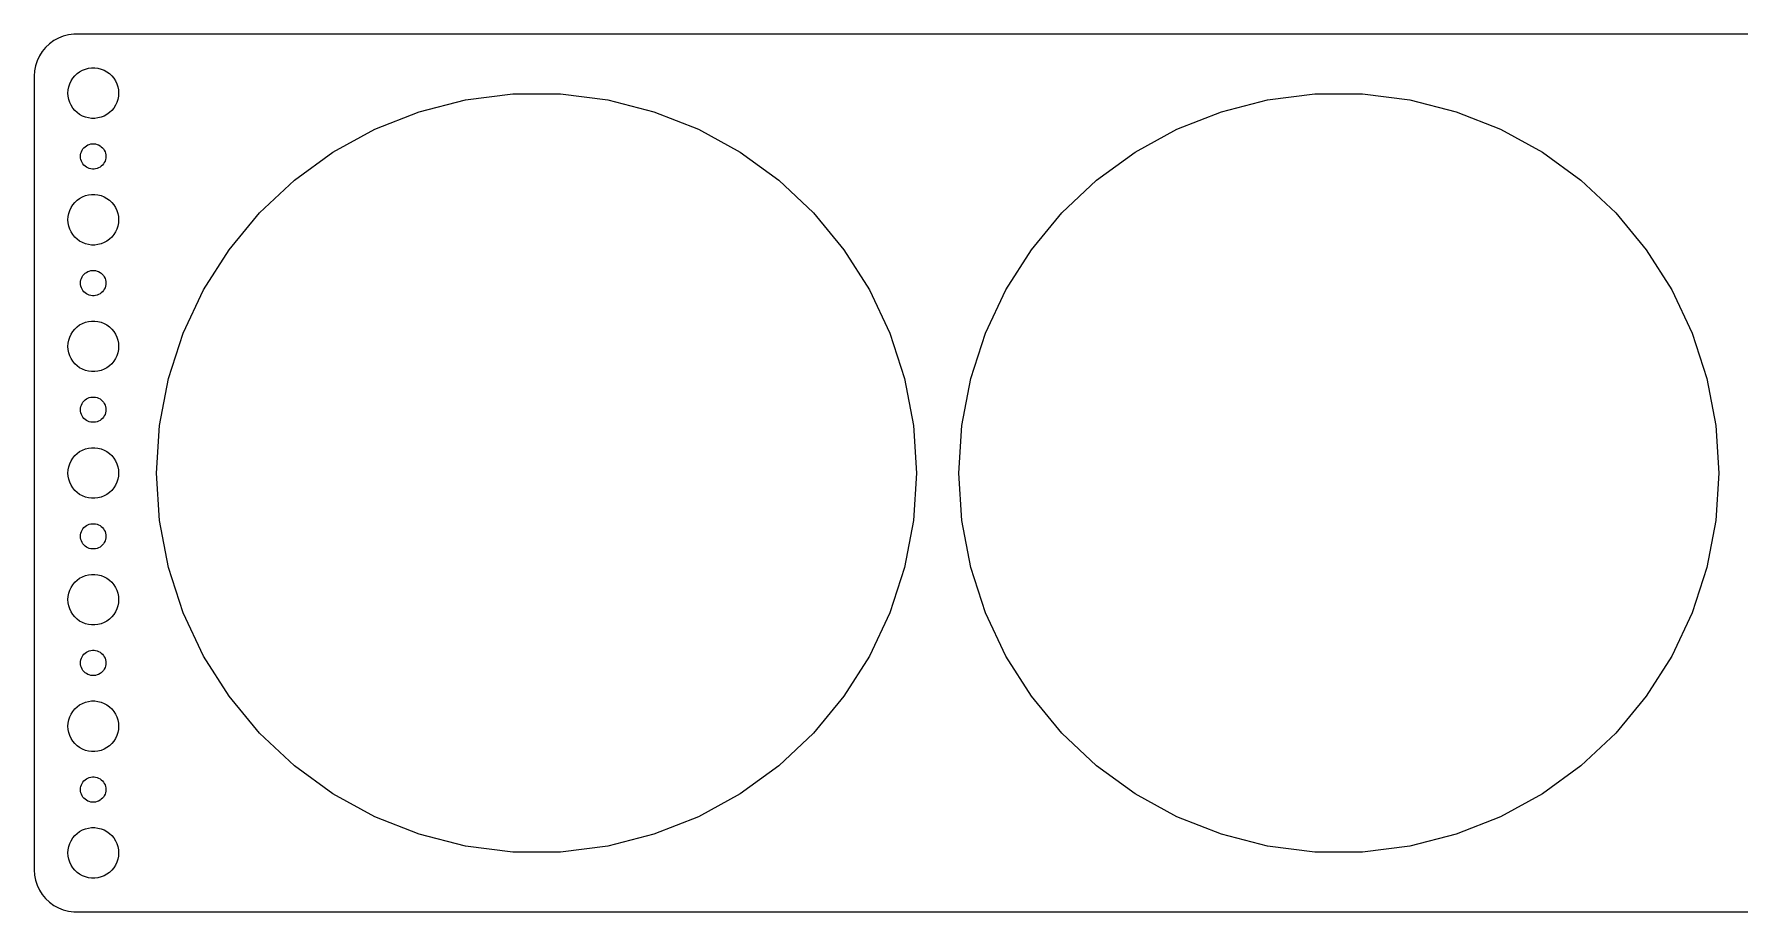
# Model space of a CAD drawing. Header units: metres. Extents: x -202 to 202, y -52 to 52.
# Drawn here: x -202 to 0, y -52 to 52 of the extents above; entities that cross this region are included whole.
import ezdxf

# ---------------------------------------------------------------- set-up
doc = ezdxf.new("R2010")
doc.units = ezdxf.units.M

msp = doc.modelspace()

# ---------------------------------------------------------------- linework, layer by layer
for p, q in [((-200.187, 50.8526), (-200.645, 50.4227)), ((-199.679, 51.2216), (-200.187, 50.8526)), ((-199.129, 51.5241), (-199.679, 51.2216)), ((-198.545, 51.7553), (-199.129, 51.5241)), ((-197.937, 51.9114), (-198.545, 51.7553)), ((-197.314, 51.9901), (-197.937, 51.9114)), ((197.314, 51.9901), (-197.314, 51.9901)), ((-201.649, 48.8406), (-201.843, 48.2434)), ((-201.382, 49.4088), (-201.649, 48.8406)), ((-201.045, 49.9389), (-201.382, 49.4088)), ((-200.645, 50.4227), (-201.045, 49.9389)), ((-201.961, 47.6267), (-202, 47)), ((-202, 47), (-202, -47)), ((-201.843, 48.2434), (-201.961, 47.6267)), ((-197.629, 46.4453), (-197.427, 46.7634)), ((-197.427, 46.7634), (-197.187, 47.0536)), ((-197.187, 47.0536), (-196.912, 47.3115)), ((-196.912, 47.3115), (-196.607, 47.533)), ((-196.607, 47.533), (-196.277, 47.7145)), ((-196.277, 47.7145), (-195.927, 47.8532)), ((-195.927, 47.8532), (-195.562, 47.9469)), ((-195.562, 47.9469), (-195.188, 47.9941)), ((-195.188, 47.9941), (-194.812, 47.9941)), ((-194.812, 47.9941), (-194.438, 47.9469)), ((-194.438, 47.9469), (-194.073, 47.8532)), ((-194.073, 47.8532), (-193.723, 47.7145)), ((-193.723, 47.7145), (-193.393, 47.533)), ((-193.393, 47.533), (-193.088, 47.3115)), ((-193.088, 47.3115), (-192.813, 47.0536)), ((-192.813, 47.0536), (-192.573, 46.7634)), ((-192.573, 46.7634), (-192.371, 46.4453)), ((-198, 45), (-197.976, 45.376)), ((-197.976, 44.624), (-198, 45)), ((-197.976, 45.376), (-197.906, 45.7461)), ((-197.906, 44.2539), (-197.976, 44.624)), ((-197.906, 45.7461), (-197.789, 46.1044)), ((-197.789, 46.1044), (-197.629, 46.4453)), ((-192.371, 46.4453), (-192.211, 46.1044)), ((-192.211, 46.1044), (-192.094, 45.7461)), ((-192.094, 45.7461), (-192.024, 45.376)), ((-192.024, 44.624), (-192.094, 44.2539)), ((-192.024, 45.376), (-192, 45)), ((-192, 45), (-192.024, 44.624)), ((-150.932, 44.2029), (-145.326, 44.9112)), ((-145.326, 44.9112), (-139.674, 44.9112)), ((-139.674, 44.9112), (-134.068, 44.2029)), ((-55.9322, 44.2029), (-50.3256, 44.9112)), ((-50.3256, 44.9112), (-44.6744, 44.9112)), ((-44.6744, 44.9112), (-39.0678, 44.2029)), ((-197.789, 43.8956), (-197.906, 44.2539)), ((-197.629, 43.5547), (-197.789, 43.8956)), ((-197.427, 43.2366), (-197.629, 43.5547)), ((-197.187, 42.9464), (-197.427, 43.2366)), ((-196.912, 42.6885), (-197.187, 42.9464)), ((-196.607, 42.467), (-196.912, 42.6885)), ((-196.277, 42.2855), (-196.607, 42.467)), ((-193.393, 42.467), (-193.723, 42.2855)), ((-193.088, 42.6885), (-193.393, 42.467)), ((-192.813, 42.9464), (-193.088, 42.6885)), ((-192.573, 43.2366), (-192.813, 42.9464)), ((-192.371, 43.5547), (-192.573, 43.2366)), ((-192.211, 43.8956), (-192.371, 43.5547)), ((-192.094, 44.2539), (-192.211, 43.8956)), ((-161.66, 40.7172), (-156.406, 42.7975)), ((-156.406, 42.7975), (-150.932, 44.2029)), ((-134.068, 44.2029), (-128.594, 42.7975)), ((-128.594, 42.7975), (-123.34, 40.7172)), ((-66.6601, 40.7172), (-61.4058, 42.7975)), ((-61.4058, 42.7975), (-55.9322, 44.2029)), ((-39.0678, 44.2029), (-33.5942, 42.7975)), ((-33.5942, 42.7975), (-28.3399, 40.7172)), ((-195.927, 42.1468), (-196.277, 42.2855)), ((-195.562, 42.0531), (-195.927, 42.1468)), ((-195.188, 42.0059), (-195.562, 42.0531)), ((-194.812, 42.0059), (-195.188, 42.0059)), ((-194.438, 42.0531), (-194.812, 42.0059)), ((-194.073, 42.1468), (-194.438, 42.0531)), ((-193.723, 42.2855), (-194.073, 42.1468)), ((-166.612, 37.9948), (-161.66, 40.7172)), ((-123.34, 40.7172), (-118.388, 37.9948)), ((-71.6122, 37.9948), (-66.6601, 40.7172)), ((-28.3399, 40.7172), (-23.3878, 37.9948)), ((-196.314, 38.2226), (-196.214, 38.3817)), ((-196.214, 38.3817), (-196.093, 38.5268)), ((-196.093, 38.5268), (-195.956, 38.6558)), ((-195.956, 38.6558), (-195.804, 38.7665)), ((-195.804, 38.7665), (-195.639, 38.8572)), ((-195.639, 38.8572), (-195.464, 38.9266)), ((-195.464, 38.9266), (-195.281, 38.9734)), ((-195.281, 38.9734), (-195.094, 38.997)), ((-195.094, 38.997), (-194.906, 38.997)), ((-194.906, 38.997), (-194.719, 38.9734)), ((-194.719, 38.9734), (-194.536, 38.9266)), ((-194.536, 38.9266), (-194.361, 38.8572)), ((-194.361, 38.8572), (-194.196, 38.7665)), ((-194.196, 38.7665), (-194.044, 38.6558)), ((-194.044, 38.6558), (-193.907, 38.5268)), ((-193.907, 38.5268), (-193.786, 38.3817)), ((-193.786, 38.3817), (-193.686, 38.2226)), ((-196.5, 37.5), (-196.488, 37.688)), ((-196.488, 37.312), (-196.5, 37.5)), ((-196.488, 37.688), (-196.453, 37.873)), ((-196.453, 37.127), (-196.488, 37.312)), ((-196.453, 37.873), (-196.395, 38.0522)), ((-196.395, 36.9478), (-196.453, 37.127)), ((-196.395, 38.0522), (-196.314, 38.2226)), ((-196.314, 36.7774), (-196.395, 36.9478)), ((-196.214, 36.6183), (-196.314, 36.7774)), ((-196.093, 36.4732), (-196.214, 36.6183)), ((-195.956, 36.3442), (-196.093, 36.4732)), ((-193.907, 36.4732), (-194.044, 36.3442)), ((-193.786, 36.6183), (-193.907, 36.4732)), ((-193.686, 36.7774), (-193.786, 36.6183)), ((-193.686, 38.2226), (-193.605, 38.0522)), ((-193.605, 36.9478), (-193.686, 36.7774)), ((-193.605, 38.0522), (-193.547, 37.873)), ((-193.547, 37.127), (-193.605, 36.9478)), ((-193.547, 37.873), (-193.512, 37.688)), ((-193.512, 37.312), (-193.547, 37.127)), ((-193.512, 37.688), (-193.5, 37.5)), ((-193.5, 37.5), (-193.512, 37.312)), ((-171.184, 34.6731), (-166.612, 37.9948)), ((-118.388, 37.9948), (-113.816, 34.6731)), ((-76.1841, 34.6731), (-71.6122, 37.9948)), ((-23.3878, 37.9948), (-18.8159, 34.6731)), ((-195.804, 36.2335), (-195.956, 36.3442)), ((-195.639, 36.1428), (-195.804, 36.2335)), ((-195.464, 36.0734), (-195.639, 36.1428)), ((-195.281, 36.0266), (-195.464, 36.0734)), ((-195.094, 36.003), (-195.281, 36.0266)), ((-194.906, 36.003), (-195.094, 36.003)), ((-194.719, 36.0266), (-194.906, 36.003)), ((-194.536, 36.0734), (-194.719, 36.0266)), ((-194.361, 36.1428), (-194.536, 36.0734)), ((-194.196, 36.2335), (-194.361, 36.1428)), ((-194.044, 36.3442), (-194.196, 36.2335)), ((-175.304, 30.8046), (-171.184, 34.6731)), ((-113.816, 34.6731), (-109.696, 30.8046)), ((-80.3036, 30.8046), (-76.1841, 34.6731)), ((-18.8159, 34.6731), (-14.6964, 30.8046)), ((-196.912, 32.3115), (-196.607, 32.533)), ((-196.607, 32.533), (-196.277, 32.7145)), ((-196.277, 32.7145), (-195.927, 32.8532)), ((-195.927, 32.8532), (-195.562, 32.9469)), ((-195.562, 32.9469), (-195.188, 32.9941)), ((-195.188, 32.9941), (-194.812, 32.9941)), ((-194.812, 32.9941), (-194.438, 32.9469)), ((-194.438, 32.9469), (-194.073, 32.8532)), ((-194.073, 32.8532), (-193.723, 32.7145)), ((-193.723, 32.7145), (-193.393, 32.533)), ((-193.393, 32.533), (-193.088, 32.3115)), ((-198, 30), (-197.976, 30.376)), ((-197.976, 30.376), (-197.906, 30.7461)), ((-197.906, 30.7461), (-197.789, 31.1044)), ((-197.789, 31.1044), (-197.629, 31.4453)), ((-197.629, 31.4453), (-197.427, 31.7634)), ((-197.427, 31.7634), (-197.187, 32.0536)), ((-197.187, 32.0536), (-196.912, 32.3115)), ((-193.088, 32.3115), (-192.813, 32.0536)), ((-192.813, 32.0536), (-192.573, 31.7634)), ((-192.573, 31.7634), (-192.371, 31.4453)), ((-192.371, 31.4453), (-192.211, 31.1044)), ((-192.211, 31.1044), (-192.094, 30.7461)), ((-192.094, 30.7461), (-192.024, 30.376)), ((-192.024, 30.376), (-192, 30)), ((-178.906, 26.4503), (-175.304, 30.8046)), ((-109.696, 30.8046), (-106.094, 26.4503)), ((-83.9058, 26.4503), (-80.3036, 30.8046)), ((-14.6964, 30.8046), (-11.0942, 26.4503)), ((-197.976, 29.624), (-198, 30)), ((-197.906, 29.2539), (-197.976, 29.624)), ((-197.789, 28.8956), (-197.906, 29.2539)), ((-197.629, 28.5547), (-197.789, 28.8956)), ((-197.427, 28.2366), (-197.629, 28.5547)), ((-192.371, 28.5547), (-192.573, 28.2366)), ((-192.211, 28.8956), (-192.371, 28.5547)), ((-192.094, 29.2539), (-192.211, 28.8956)), ((-192.024, 29.624), (-192.094, 29.2539)), ((-192, 30), (-192.024, 29.624)), ((-197.187, 27.9464), (-197.427, 28.2366)), ((-196.912, 27.6884), (-197.187, 27.9464)), ((-196.607, 27.467), (-196.912, 27.6884)), ((-196.277, 27.2855), (-196.607, 27.467)), ((-195.927, 27.1468), (-196.277, 27.2855)), ((-195.562, 27.0531), (-195.927, 27.1468)), ((-195.188, 27.0059), (-195.562, 27.0531)), ((-194.812, 27.0059), (-195.188, 27.0059)), ((-194.438, 27.0531), (-194.812, 27.0059)), ((-194.073, 27.1468), (-194.438, 27.0531)), ((-193.723, 27.2855), (-194.073, 27.1468)), ((-193.393, 27.467), (-193.723, 27.2855)), ((-193.088, 27.6884), (-193.393, 27.467)), ((-192.813, 27.9464), (-193.088, 27.6884)), ((-192.573, 28.2366), (-192.813, 27.9464)), ((-181.934, 21.6789), (-178.906, 26.4503)), ((-106.094, 26.4503), (-103.066, 21.6789)), ((-86.9338, 21.6789), (-83.9058, 26.4503)), ((-11.0942, 26.4503), (-8.06619, 21.6789)), ((-196.5, 22.5), (-196.488, 22.688)), ((-196.488, 22.312), (-196.5, 22.5)), ((-196.488, 22.688), (-196.453, 22.873)), ((-196.453, 22.127), (-196.488, 22.312)), ((-196.453, 22.873), (-196.395, 23.0522)), ((-196.395, 23.0522), (-196.314, 23.2226)), ((-196.314, 23.2226), (-196.214, 23.3817)), ((-196.214, 23.3817), (-196.093, 23.5268)), ((-196.093, 23.5268), (-195.956, 23.6558)), ((-195.956, 23.6558), (-195.804, 23.7665)), ((-195.804, 23.7665), (-195.639, 23.8572)), ((-195.639, 23.8572), (-195.464, 23.9266)), ((-195.464, 23.9266), (-195.281, 23.9734)), ((-195.281, 23.9734), (-195.094, 23.997)), ((-195.094, 23.997), (-194.906, 23.997)), ((-194.906, 23.997), (-194.719, 23.9734)), ((-194.719, 23.9734), (-194.536, 23.9266)), ((-194.536, 23.9266), (-194.361, 23.8572)), ((-194.361, 23.8572), (-194.196, 23.7665)), ((-194.196, 23.7665), (-194.044, 23.6558)), ((-194.044, 23.6558), (-193.907, 23.5268)), ((-193.907, 23.5268), (-193.786, 23.3817)), ((-193.786, 23.3817), (-193.686, 23.2226)), ((-193.686, 23.2226), (-193.605, 23.0522)), ((-193.605, 23.0522), (-193.547, 22.873)), ((-193.547, 22.873), (-193.512, 22.688)), ((-193.512, 22.312), (-193.547, 22.127)), ((-193.512, 22.688), (-193.5, 22.5)), ((-193.5, 22.5), (-193.512, 22.312)), ((-196.395, 21.9478), (-196.453, 22.127)), ((-196.314, 21.7774), (-196.395, 21.9478)), ((-196.214, 21.6183), (-196.314, 21.7774)), ((-196.093, 21.4732), (-196.214, 21.6183)), ((-195.956, 21.3442), (-196.093, 21.4732)), ((-195.804, 21.2335), (-195.956, 21.3442)), ((-195.639, 21.1427), (-195.804, 21.2335)), ((-195.464, 21.0734), (-195.639, 21.1427)), ((-195.281, 21.0266), (-195.464, 21.0734)), ((-195.094, 21.003), (-195.281, 21.0266)), ((-194.906, 21.003), (-195.094, 21.003)), ((-194.719, 21.0266), (-194.906, 21.003)), ((-194.536, 21.0734), (-194.719, 21.0266)), ((-194.361, 21.1427), (-194.536, 21.0734)), ((-194.196, 21.2335), (-194.361, 21.1427)), ((-194.044, 21.3442), (-194.196, 21.2335)), ((-193.907, 21.4732), (-194.044, 21.3442)), ((-193.786, 21.6183), (-193.907, 21.4732)), ((-193.686, 21.7774), (-193.786, 21.6183)), ((-193.605, 21.9478), (-193.686, 21.7774)), ((-193.547, 22.127), (-193.605, 21.9478)), ((-184.34, 16.5656), (-181.934, 21.6789)), ((-103.066, 21.6789), (-100.66, 16.5656)), ((-89.3399, 16.5656), (-86.9338, 21.6789)), ((-8.06619, 21.6789), (-5.66005, 16.5656)), ((-197.789, 16.1044), (-197.629, 16.4453)), ((-197.629, 16.4453), (-197.427, 16.7634)), ((-197.427, 16.7634), (-197.187, 17.0536)), ((-197.187, 17.0536), (-196.912, 17.3115)), ((-196.912, 17.3115), (-196.607, 17.533)), ((-196.607, 17.533), (-196.277, 17.7145)), ((-196.277, 17.7145), (-195.927, 17.8532)), ((-195.927, 17.8532), (-195.562, 17.9469)), ((-195.562, 17.9469), (-195.188, 17.9941)), ((-195.188, 17.9941), (-194.812, 17.9941)), ((-194.812, 17.9941), (-194.438, 17.9469)), ((-194.438, 17.9469), (-194.073, 17.8532)), ((-194.073, 17.8532), (-193.723, 17.7145)), ((-193.723, 17.7145), (-193.393, 17.533)), ((-193.393, 17.533), (-193.088, 17.3115)), ((-193.088, 17.3115), (-192.813, 17.0536)), ((-192.813, 17.0536), (-192.573, 16.7634)), ((-192.573, 16.7634), (-192.371, 16.4453)), ((-192.371, 16.4453), (-192.211, 16.1044)), ((-186.086, 11.191), (-184.34, 16.5656)), ((-100.66, 16.5656), (-98.9138, 11.191)), ((-91.0862, 11.191), (-89.3399, 16.5656)), ((-5.66005, 16.5656), (-3.91376, 11.191)), ((-198, 15), (-197.976, 15.376)), ((-197.976, 14.624), (-198, 15)), ((-197.976, 15.376), (-197.906, 15.7461)), ((-197.906, 14.2539), (-197.976, 14.624)), ((-197.906, 15.7461), (-197.789, 16.1044)), ((-197.789, 13.8956), (-197.906, 14.2539)), ((-192.211, 16.1044), (-192.094, 15.7461)), ((-192.094, 14.2539), (-192.211, 13.8956)), ((-192.094, 15.7461), (-192.024, 15.376)), ((-192.024, 14.624), (-192.094, 14.2539)), ((-192.024, 15.376), (-192, 15)), ((-192, 15), (-192.024, 14.624)), ((-197.629, 13.5547), (-197.789, 13.8956)), ((-197.427, 13.2366), (-197.629, 13.5547)), ((-197.187, 12.9464), (-197.427, 13.2366)), ((-196.912, 12.6884), (-197.187, 12.9464)), ((-196.607, 12.467), (-196.912, 12.6884)), ((-196.277, 12.2855), (-196.607, 12.467)), ((-195.927, 12.1468), (-196.277, 12.2855)), ((-195.562, 12.0531), (-195.927, 12.1468)), ((-194.073, 12.1468), (-194.438, 12.0531)), ((-193.723, 12.2855), (-194.073, 12.1468)), ((-193.393, 12.467), (-193.723, 12.2855)), ((-193.088, 12.6884), (-193.393, 12.467)), ((-192.813, 12.9464), (-193.088, 12.6884)), ((-192.573, 13.2366), (-192.813, 12.9464)), ((-192.371, 13.5547), (-192.573, 13.2366)), ((-192.211, 13.8956), (-192.371, 13.5547)), ((-195.188, 12.0059), (-195.562, 12.0531)), ((-194.812, 12.0059), (-195.188, 12.0059)), ((-194.438, 12.0531), (-194.812, 12.0059)), ((-187.145, 5.63998), (-186.086, 11.191)), ((-98.9138, 11.191), (-97.8548, 5.63998)), ((-92.1452, 5.63998), (-91.0862, 11.191)), ((-3.91376, 11.191), (-2.85483, 5.63998)), ((-196.395, 8.05219), (-196.314, 8.22263)), ((-196.314, 8.22263), (-196.214, 8.38167)), ((-196.214, 8.38167), (-196.093, 8.52681)), ((-196.093, 8.52681), (-195.956, 8.65576)), ((-195.956, 8.65576), (-195.804, 8.76648)), ((-195.804, 8.76648), (-195.639, 8.85724)), ((-195.639, 8.85724), (-195.464, 8.92657)), ((-195.464, 8.92657), (-195.281, 8.97342)), ((-195.281, 8.97342), (-195.094, 8.99704)), ((-195.094, 8.99704), (-194.906, 8.99704)), ((-194.906, 8.99704), (-194.719, 8.97342)), ((-194.719, 8.97342), (-194.536, 8.92657)), ((-194.536, 8.92657), (-194.361, 8.85724)), ((-194.361, 8.85724), (-194.196, 8.76648)), ((-194.196, 8.76648), (-194.044, 8.65576)), ((-194.044, 8.65576), (-193.907, 8.52681)), ((-193.907, 8.52681), (-193.786, 8.38167)), ((-193.786, 8.38167), (-193.686, 8.22263)), ((-193.686, 8.22263), (-193.605, 8.05219)), ((-196.5, 7.5), (-196.488, 7.68799)), ((-196.488, 7.312), (-196.5, 7.5)), ((-196.488, 7.68799), (-196.453, 7.87303)), ((-196.453, 7.12695), (-196.488, 7.312)), ((-196.453, 7.87303), (-196.395, 8.05219)), ((-196.395, 6.9478), (-196.453, 7.12695)), ((-196.314, 6.77736), (-196.395, 6.9478)), ((-196.214, 6.61832), (-196.314, 6.77736)), ((-196.093, 6.47318), (-196.214, 6.61832)), ((-195.956, 6.34422), (-196.093, 6.47318)), ((-195.804, 6.23351), (-195.956, 6.34422)), ((-195.639, 6.14275), (-195.804, 6.23351)), ((-195.464, 6.07341), (-195.639, 6.14275)), ((-195.281, 6.02657), (-195.464, 6.07341)), ((-194.536, 6.07341), (-194.719, 6.02657)), ((-194.361, 6.14275), (-194.536, 6.07341)), ((-194.196, 6.23351), (-194.361, 6.14275)), ((-194.044, 6.34422), (-194.196, 6.23351)), ((-193.907, 6.47318), (-194.044, 6.34422)), ((-193.786, 6.61832), (-193.907, 6.47318)), ((-193.686, 6.77736), (-193.786, 6.61832)), ((-193.605, 6.9478), (-193.686, 6.77736)), ((-193.605, 8.05219), (-193.547, 7.87303)), ((-193.547, 7.12695), (-193.605, 6.9478)), ((-193.547, 7.87303), (-193.512, 7.68799)), ((-193.512, 7.312), (-193.547, 7.12695)), ((-193.512, 7.68799), (-193.5, 7.5)), ((-193.5, 7.5), (-193.512, 7.312)), ((-195.094, 6.00294), (-195.281, 6.02657)), ((-194.906, 6.00294), (-195.094, 6.00294)), ((-194.719, 6.02657), (-194.906, 6.00294)), ((-187.5, 0), (-187.145, 5.63998)), ((-97.8548, 5.63998), (-97.5, 0)), ((-92.5, 0), (-92.1452, 5.63998)), ((-2.85483, 5.63998), (-2.5, 0)), ((-197.427, 1.76335), (-197.187, 2.05363)), ((-197.187, 2.05363), (-196.912, 2.31154)), ((-196.912, 2.31154), (-196.607, 2.53297)), ((-196.607, 2.53297), (-196.277, 2.71448)), ((-196.277, 2.71448), (-195.927, 2.85316)), ((-195.927, 2.85316), (-195.562, 2.94685)), ((-195.562, 2.94685), (-195.188, 2.99408)), ((-195.188, 2.99408), (-194.812, 2.99408)), ((-194.812, 2.99408), (-194.438, 2.94685)), ((-194.438, 2.94685), (-194.073, 2.85316)), ((-194.073, 2.85316), (-193.723, 2.71448)), ((-193.723, 2.71448), (-193.393, 2.53297)), ((-193.393, 2.53297), (-193.088, 2.31154)), ((-193.088, 2.31154), (-192.813, 2.05363)), ((-192.813, 2.05363), (-192.573, 1.76335)), ((-198, 0), (-197.976, 0.37599)), ((-197.976, -0.37599), (-198, 0)), ((-197.976, 0.37599), (-197.906, 0.74606)), ((-197.906, 0.74606), (-197.789, 1.10437)), ((-197.789, 1.10437), (-197.629, 1.44525)), ((-197.629, 1.44525), (-197.427, 1.76335)), ((-192.573, 1.76335), (-192.371, 1.44525)), ((-192.371, 1.44525), (-192.211, 1.10437)), ((-192.211, 1.10437), (-192.094, 0.74606)), ((-192.094, 0.74606), (-192.024, 0.37599)), ((-192.024, 0.37599), (-192, 0)), ((-192, 0), (-192.024, -0.37599)), ((-187.145, -5.63998), (-187.5, 0)), ((-97.5, 0), (-97.8548, -5.63998)), ((-92.1452, -5.63998), (-92.5, 0)), ((-2.5, 0), (-2.85483, -5.63998)), ((-197.906, -0.74606), (-197.976, -0.37599)), ((-197.789, -1.10437), (-197.906, -0.74606)), ((-197.629, -1.44525), (-197.789, -1.10437)), ((-197.427, -1.76335), (-197.629, -1.44525)), ((-197.187, -2.05363), (-197.427, -1.76335)), ((-192.573, -1.76335), (-192.813, -2.05363)), ((-192.371, -1.44525), (-192.573, -1.76335)), ((-192.211, -1.10437), (-192.371, -1.44525)), ((-192.094, -0.74606), (-192.211, -1.10437)), ((-192.024, -0.37599), (-192.094, -0.74606)), ((-196.912, -2.31154), (-197.187, -2.05363)), ((-196.607, -2.53297), (-196.912, -2.31154)), ((-196.277, -2.71448), (-196.607, -2.53297)), ((-195.927, -2.85316), (-196.277, -2.71448)), ((-195.562, -2.94685), (-195.927, -2.85316)), ((-195.188, -2.99408), (-195.562, -2.94685)), ((-194.812, -2.99408), (-195.188, -2.99408)), ((-194.438, -2.94685), (-194.812, -2.99408)), ((-194.073, -2.85316), (-194.438, -2.94685)), ((-193.723, -2.71448), (-194.073, -2.85316)), ((-193.393, -2.53297), (-193.723, -2.71448)), ((-193.088, -2.31154), (-193.393, -2.53297)), ((-192.813, -2.05363), (-193.088, -2.31154)), ((-195.464, -6.07341), (-195.281, -6.02657)), ((-195.281, -6.02657), (-195.094, -6.00294)), ((-195.094, -6.00294), (-194.906, -6.00294)), ((-194.906, -6.00294), (-194.719, -6.02657)), ((-194.719, -6.02657), (-194.536, -6.07341)), ((-186.086, -11.191), (-187.145, -5.63998)), ((-97.8548, -5.63998), (-98.9138, -11.191)), ((-91.0862, -11.191), (-92.1452, -5.63998)), ((-2.85483, -5.63998), (-3.91376, -11.191)), ((-196.5, -7.5), (-196.488, -7.312)), ((-196.488, -7.68799), (-196.5, -7.5)), ((-196.488, -7.312), (-196.453, -7.12695)), ((-196.453, -7.87303), (-196.488, -7.68799)), ((-196.453, -7.12695), (-196.395, -6.9478)), ((-196.395, -8.05219), (-196.453, -7.87303)), ((-196.395, -6.9478), (-196.314, -6.77736)), ((-196.314, -8.22263), (-196.395, -8.05219)), ((-196.314, -6.77736), (-196.214, -6.61832)), ((-196.214, -6.61832), (-196.093, -6.47318)), ((-196.093, -6.47318), (-195.956, -6.34422)), ((-195.956, -6.34422), (-195.804, -6.23351)), ((-195.804, -6.23351), (-195.639, -6.14275)), ((-195.639, -6.14275), (-195.464, -6.07341)), ((-194.536, -6.07341), (-194.361, -6.14275)), ((-194.361, -6.14275), (-194.196, -6.23351)), ((-194.196, -6.23351), (-194.044, -6.34422)), ((-194.044, -6.34422), (-193.907, -6.47318)), ((-193.907, -6.47318), (-193.786, -6.61832)), ((-193.786, -6.61832), (-193.686, -6.77736)), ((-193.686, -6.77736), (-193.605, -6.9478)), ((-193.605, -8.05219), (-193.686, -8.22263)), ((-193.605, -6.9478), (-193.547, -7.12695)), ((-193.547, -7.87303), (-193.605, -8.05219)), ((-193.547, -7.12695), (-193.512, -7.312)), ((-193.512, -7.68799), (-193.547, -7.87303)), ((-193.512, -7.312), (-193.5, -7.5)), ((-193.5, -7.5), (-193.512, -7.68799)), ((-196.214, -8.38167), (-196.314, -8.22263)), ((-196.093, -8.52681), (-196.214, -8.38167)), ((-195.956, -8.65576), (-196.093, -8.52681)), ((-195.804, -8.76648), (-195.956, -8.65576)), ((-195.639, -8.85724), (-195.804, -8.76648)), ((-195.464, -8.92657), (-195.639, -8.85724)), ((-195.281, -8.97342), (-195.464, -8.92657)), ((-195.094, -8.99704), (-195.281, -8.97342)), ((-194.906, -8.99704), (-195.094, -8.99704)), ((-194.719, -8.97342), (-194.906, -8.99704)), ((-194.536, -8.92657), (-194.719, -8.97342)), ((-194.361, -8.85724), (-194.536, -8.92657)), ((-194.196, -8.76648), (-194.361, -8.85724)), ((-194.044, -8.65576), (-194.196, -8.76648)), ((-193.907, -8.52681), (-194.044, -8.65576)), ((-193.786, -8.38167), (-193.907, -8.52681)), ((-193.686, -8.22263), (-193.786, -8.38167)), ((-195.927, -12.1468), (-195.562, -12.0531)), ((-195.562, -12.0531), (-195.188, -12.0059)), ((-195.188, -12.0059), (-194.812, -12.0059)), ((-194.812, -12.0059), (-194.438, -12.0531)), ((-194.438, -12.0531), (-194.073, -12.1468)), ((-184.34, -16.5656), (-186.086, -11.191)), ((-98.9138, -11.191), (-100.66, -16.5656)), ((-89.3399, -16.5656), (-91.0862, -11.191)), ((-3.91376, -11.191), (-5.66005, -16.5656)), ((-197.906, -14.2539), (-197.789, -13.8956)), ((-197.789, -13.8956), (-197.629, -13.5547)), ((-197.629, -13.5547), (-197.427, -13.2366)), ((-197.427, -13.2366), (-197.187, -12.9464)), ((-197.187, -12.9464), (-196.912, -12.6884)), ((-196.912, -12.6884), (-196.607, -12.467)), ((-196.607, -12.467), (-196.277, -12.2855)), ((-196.277, -12.2855), (-195.927, -12.1468)), ((-194.073, -12.1468), (-193.723, -12.2855)), ((-193.723, -12.2855), (-193.393, -12.467)), ((-193.393, -12.467), (-193.088, -12.6884)), ((-193.088, -12.6884), (-192.813, -12.9464)), ((-192.813, -12.9464), (-192.573, -13.2366)), ((-192.573, -13.2366), (-192.371, -13.5547)), ((-192.371, -13.5547), (-192.211, -13.8956)), ((-192.211, -13.8956), (-192.094, -14.2539)), ((-198, -15), (-197.976, -14.624)), ((-197.976, -15.376), (-198, -15)), ((-197.976, -14.624), (-197.906, -14.2539)), ((-197.906, -15.7461), (-197.976, -15.376)), ((-197.789, -16.1044), (-197.906, -15.7461)), ((-197.629, -16.4453), (-197.789, -16.1044)), ((-192.211, -16.1044), (-192.371, -16.4453)), ((-192.094, -15.7461), (-192.211, -16.1044)), ((-192.094, -14.2539), (-192.024, -14.624)), ((-192.024, -15.376), (-192.094, -15.7461)), ((-192.024, -14.624), (-192, -15)), ((-192, -15), (-192.024, -15.376)), ((-197.427, -16.7634), (-197.629, -16.4453)), ((-197.187, -17.0536), (-197.427, -16.7634)), ((-196.912, -17.3115), (-197.187, -17.0536)), ((-196.607, -17.533), (-196.912, -17.3115)), ((-196.277, -17.7145), (-196.607, -17.533)), ((-195.927, -17.8532), (-196.277, -17.7145)), ((-195.562, -17.9469), (-195.927, -17.8532)), ((-195.188, -17.9941), (-195.562, -17.9469)), ((-194.812, -17.9941), (-195.188, -17.9941)), ((-194.438, -17.9469), (-194.812, -17.9941)), ((-194.073, -17.8532), (-194.438, -17.9469)), ((-193.723, -17.7145), (-194.073, -17.8532)), ((-193.393, -17.533), (-193.723, -17.7145)), ((-193.088, -17.3115), (-193.393, -17.533)), ((-192.813, -17.0536), (-193.088, -17.3115)), ((-192.573, -16.7634), (-192.813, -17.0536)), ((-192.371, -16.4453), (-192.573, -16.7634)), ((-181.934, -21.6789), (-184.34, -16.5656)), ((-100.66, -16.5656), (-103.066, -21.6789)), ((-86.9338, -21.6789), (-89.3399, -16.5656)), ((-5.66005, -16.5656), (-8.06619, -21.6789)), ((-196.488, -22.312), (-196.453, -22.127)), ((-196.453, -22.127), (-196.395, -21.9478)), ((-196.395, -21.9478), (-196.314, -21.7774)), ((-196.314, -21.7774), (-196.214, -21.6183)), ((-196.214, -21.6183), (-196.093, -21.4732)), ((-196.093, -21.4732), (-195.956, -21.3442)), ((-195.956, -21.3442), (-195.804, -21.2335)), ((-195.804, -21.2335), (-195.639, -21.1427)), ((-195.639, -21.1427), (-195.464, -21.0734)), ((-195.464, -21.0734), (-195.281, -21.0266)), ((-195.281, -21.0266), (-195.094, -21.003)), ((-195.094, -21.003), (-194.906, -21.003)), ((-194.906, -21.003), (-194.719, -21.0266)), ((-194.719, -21.0266), (-194.536, -21.0734)), ((-194.536, -21.0734), (-194.361, -21.1427)), ((-194.361, -21.1427), (-194.196, -21.2335)), ((-194.196, -21.2335), (-194.044, -21.3442)), ((-194.044, -21.3442), (-193.907, -21.4732)), ((-193.907, -21.4732), (-193.786, -21.6183)), ((-193.786, -21.6183), (-193.686, -21.7774)), ((-193.686, -21.7774), (-193.605, -21.9478)), ((-193.605, -21.9478), (-193.547, -22.127)), ((-193.547, -22.127), (-193.512, -22.312)), ((-178.906, -26.4503), (-181.934, -21.6789)), ((-103.066, -21.6789), (-106.094, -26.4503)), ((-83.9058, -26.4503), (-86.9338, -21.6789)), ((-8.06619, -21.6789), (-11.0942, -26.4503)), ((-196.5, -22.5), (-196.488, -22.312)), ((-196.488, -22.688), (-196.5, -22.5)), ((-196.453, -22.873), (-196.488, -22.688)), ((-196.395, -23.0522), (-196.453, -22.873)), ((-196.314, -23.2226), (-196.395, -23.0522)), ((-196.214, -23.3817), (-196.314, -23.2226)), ((-196.093, -23.5268), (-196.214, -23.3817)), ((-195.956, -23.6558), (-196.093, -23.5268)), ((-195.804, -23.7665), (-195.956, -23.6558)), ((-195.639, -23.8572), (-195.804, -23.7665)), ((-195.464, -23.9266), (-195.639, -23.8572)), ((-195.281, -23.9734), (-195.464, -23.9266)), ((-195.094, -23.997), (-195.281, -23.9734)), ((-194.906, -23.997), (-195.094, -23.997)), ((-194.719, -23.9734), (-194.906, -23.997)), ((-194.536, -23.9266), (-194.719, -23.9734)), ((-194.361, -23.8572), (-194.536, -23.9266)), ((-194.196, -23.7665), (-194.361, -23.8572)), ((-194.044, -23.6558), (-194.196, -23.7665)), ((-193.907, -23.5268), (-194.044, -23.6558)), ((-193.786, -23.3817), (-193.907, -23.5268)), ((-193.686, -23.2226), (-193.786, -23.3817)), ((-193.605, -23.0522), (-193.686, -23.2226)), ((-193.547, -22.873), (-193.605, -23.0522)), ((-193.512, -22.688), (-193.547, -22.873)), ((-193.512, -22.312), (-193.5, -22.5)), ((-193.5, -22.5), (-193.512, -22.688)), ((-197.629, -28.5547), (-197.427, -28.2366)), ((-197.427, -28.2366), (-197.187, -27.9464)), ((-197.187, -27.9464), (-196.912, -27.6884)), ((-196.912, -27.6884), (-196.607, -27.467)), ((-196.607, -27.467), (-196.277, -27.2855)), ((-196.277, -27.2855), (-195.927, -27.1468)), ((-195.927, -27.1468), (-195.562, -27.0531)), ((-195.562, -27.0531), (-195.188, -27.0059)), ((-195.188, -27.0059), (-194.812, -27.0059)), ((-194.812, -27.0059), (-194.438, -27.0531)), ((-194.438, -27.0531), (-194.073, -27.1468)), ((-194.073, -27.1468), (-193.723, -27.2855)), ((-193.723, -27.2855), (-193.393, -27.467)), ((-193.393, -27.467), (-193.088, -27.6884)), ((-193.088, -27.6884), (-192.813, -27.9464)), ((-192.813, -27.9464), (-192.573, -28.2366)), ((-192.573, -28.2366), (-192.371, -28.5547)), ((-175.304, -30.8046), (-178.906, -26.4503)), ((-106.094, -26.4503), (-109.696, -30.8046)), ((-80.3036, -30.8046), (-83.9058, -26.4503)), ((-11.0942, -26.4503), (-14.6964, -30.8046)), ((-198, -30), (-197.976, -29.624)), ((-197.976, -30.376), (-198, -30)), ((-197.976, -29.624), (-197.906, -29.2539)), ((-197.906, -29.2539), (-197.789, -28.8956)), ((-197.789, -28.8956), (-197.629, -28.5547)), ((-192.371, -28.5547), (-192.211, -28.8956)), ((-192.211, -28.8956), (-192.094, -29.2539)), ((-192.094, -29.2539), (-192.024, -29.624)), ((-192.024, -29.624), (-192, -30)), ((-192, -30), (-192.024, -30.376)), ((-197.906, -30.7461), (-197.976, -30.376)), ((-197.789, -31.1044), (-197.906, -30.7461)), ((-197.629, -31.4453), (-197.789, -31.1044)), ((-197.427, -31.7634), (-197.629, -31.4453)), ((-197.187, -32.0536), (-197.427, -31.7634)), ((-196.912, -32.3115), (-197.187, -32.0536)), ((-196.607, -32.533), (-196.912, -32.3115)), ((-193.088, -32.3115), (-193.393, -32.533)), ((-192.813, -32.0536), (-193.088, -32.3115)), ((-192.573, -31.7634), (-192.813, -32.0536)), ((-192.371, -31.4453), (-192.573, -31.7634)), ((-192.211, -31.1044), (-192.371, -31.4453)), ((-192.094, -30.7461), (-192.211, -31.1044)), ((-192.024, -30.376), (-192.094, -30.7461)), ((-171.184, -34.6731), (-175.304, -30.8046)), ((-109.696, -30.8046), (-113.816, -34.6731)), ((-76.1841, -34.6731), (-80.3036, -30.8046)), ((-14.6964, -30.8046), (-18.8159, -34.6731)), ((-196.277, -32.7145), (-196.607, -32.533)), ((-195.927, -32.8532), (-196.277, -32.7145)), ((-195.562, -32.9469), (-195.927, -32.8532)), ((-195.188, -32.9941), (-195.562, -32.9469)), ((-194.812, -32.9941), (-195.188, -32.9941)), ((-194.438, -32.9469), (-194.812, -32.9941)), ((-194.073, -32.8532), (-194.438, -32.9469)), ((-193.723, -32.7145), (-194.073, -32.8532)), ((-193.393, -32.533), (-193.723, -32.7145)), ((-196.093, -36.4732), (-195.956, -36.3442)), ((-195.956, -36.3442), (-195.804, -36.2335)), ((-195.804, -36.2335), (-195.639, -36.1428)), ((-195.639, -36.1428), (-195.464, -36.0734)), ((-195.464, -36.0734), (-195.281, -36.0266)), ((-195.281, -36.0266), (-195.094, -36.003)), ((-195.094, -36.003), (-194.906, -36.003)), ((-194.906, -36.003), (-194.719, -36.0266)), ((-194.719, -36.0266), (-194.536, -36.0734)), ((-194.536, -36.0734), (-194.361, -36.1428)), ((-194.361, -36.1428), (-194.196, -36.2335)), ((-194.196, -36.2335), (-194.044, -36.3442)), ((-194.044, -36.3442), (-193.907, -36.4732)), ((-166.612, -37.9948), (-171.184, -34.6731)), ((-113.816, -34.6731), (-118.388, -37.9948)), ((-71.6122, -37.9948), (-76.1841, -34.6731)), ((-18.8159, -34.6731), (-23.3878, -37.9948)), ((-196.5, -37.5), (-196.488, -37.312)), ((-196.488, -37.688), (-196.5, -37.5)), ((-196.488, -37.312), (-196.453, -37.127)), ((-196.453, -37.873), (-196.488, -37.688)), ((-196.453, -37.127), (-196.395, -36.9478)), ((-196.395, -38.0522), (-196.453, -37.873)), ((-196.395, -36.9478), (-196.314, -36.7774)), ((-196.314, -38.2226), (-196.395, -38.0522)), ((-196.314, -36.7774), (-196.214, -36.6183)), ((-196.214, -38.3817), (-196.314, -38.2226)), ((-196.214, -36.6183), (-196.093, -36.4732)), ((-193.907, -36.4732), (-193.786, -36.6183)), ((-193.786, -36.6183), (-193.686, -36.7774)), ((-193.686, -38.2226), (-193.786, -38.3817)), ((-193.686, -36.7774), (-193.605, -36.9478)), ((-193.605, -38.0522), (-193.686, -38.2226)), ((-193.605, -36.9478), (-193.547, -37.127)), ((-193.547, -37.873), (-193.605, -38.0522)), ((-193.547, -37.127), (-193.512, -37.312)), ((-193.512, -37.688), (-193.547, -37.873)), ((-193.512, -37.312), (-193.5, -37.5)), ((-193.5, -37.5), (-193.512, -37.688)), ((-161.66, -40.7172), (-166.612, -37.9948)), ((-118.388, -37.9948), (-123.34, -40.7172)), ((-66.6601, -40.7172), (-71.6122, -37.9948)), ((-23.3878, -37.9948), (-28.3399, -40.7172)), ((-196.093, -38.5268), (-196.214, -38.3817)), ((-195.956, -38.6558), (-196.093, -38.5268)), ((-195.804, -38.7665), (-195.956, -38.6558)), ((-195.639, -38.8572), (-195.804, -38.7665)), ((-195.464, -38.9266), (-195.639, -38.8572)), ((-195.281, -38.9734), (-195.464, -38.9266)), ((-195.094, -38.997), (-195.281, -38.9734)), ((-194.906, -38.997), (-195.094, -38.997)), ((-194.719, -38.9734), (-194.906, -38.997)), ((-194.536, -38.9266), (-194.719, -38.9734)), ((-194.361, -38.8572), (-194.536, -38.9266)), ((-194.196, -38.7665), (-194.361, -38.8572)), ((-194.044, -38.6558), (-194.196, -38.7665)), ((-193.907, -38.5268), (-194.044, -38.6558)), ((-193.786, -38.3817), (-193.907, -38.5268)), ((-196.607, -42.467), (-196.277, -42.2855)), ((-196.277, -42.2855), (-195.927, -42.1468)), ((-195.927, -42.1468), (-195.562, -42.0531)), ((-195.562, -42.0531), (-195.188, -42.0059)), ((-195.188, -42.0059), (-194.812, -42.0059)), ((-194.812, -42.0059), (-194.438, -42.0531)), ((-194.438, -42.0531), (-194.073, -42.1468)), ((-194.073, -42.1468), (-193.723, -42.2855)), ((-193.723, -42.2855), (-193.393, -42.467)), ((-156.406, -42.7975), (-161.66, -40.7172)), ((-123.34, -40.7172), (-128.594, -42.7975)), ((-61.4058, -42.7975), (-66.6601, -40.7172)), ((-28.3399, -40.7172), (-33.5942, -42.7975)), ((-197.976, -44.624), (-197.906, -44.2539)), ((-197.906, -44.2539), (-197.789, -43.8956)), ((-197.789, -43.8956), (-197.629, -43.5547)), ((-197.629, -43.5547), (-197.427, -43.2366)), ((-197.427, -43.2366), (-197.187, -42.9464)), ((-197.187, -42.9464), (-196.912, -42.6885)), ((-196.912, -42.6885), (-196.607, -42.467)), ((-193.393, -42.467), (-193.088, -42.6885)), ((-193.088, -42.6885), (-192.813, -42.9464)), ((-192.813, -42.9464), (-192.573, -43.2366)), ((-192.573, -43.2366), (-192.371, -43.5547)), ((-192.371, -43.5547), (-192.211, -43.8956)), ((-192.211, -43.8956), (-192.094, -44.2539)), ((-192.094, -44.2539), (-192.024, -44.624)), ((-150.932, -44.2029), (-156.406, -42.7975)), ((-145.326, -44.9112), (-150.932, -44.2029)), ((-134.068, -44.2029), (-139.674, -44.9112)), ((-128.594, -42.7975), (-134.068, -44.2029)), ((-55.9322, -44.2029), (-61.4058, -42.7975)), ((-50.3256, -44.9112), (-55.9322, -44.2029)), ((-39.0678, -44.2029), (-44.6744, -44.9112)), ((-33.5942, -42.7975), (-39.0678, -44.2029)), ((-198, -45), (-197.976, -44.624)), ((-197.976, -45.376), (-198, -45)), ((-197.906, -45.7461), (-197.976, -45.376)), ((-197.789, -46.1044), (-197.906, -45.7461)), ((-197.629, -46.4453), (-197.789, -46.1044)), ((-197.427, -46.7634), (-197.629, -46.4453)), ((-192.371, -46.4453), (-192.573, -46.7634)), ((-192.211, -46.1044), (-192.371, -46.4453)), ((-192.094, -45.7461), (-192.211, -46.1044)), ((-192.024, -45.376), (-192.094, -45.7461)), ((-192.024, -44.624), (-192, -45)), ((-192, -45), (-192.024, -45.376)), ((-139.674, -44.9112), (-145.326, -44.9112)), ((-44.6744, -44.9112), (-50.3256, -44.9112)), ((-202, -47), (-201.961, -47.6267)), ((-201.961, -47.6267), (-201.843, -48.2434)), ((-201.843, -48.2434), (-201.649, -48.8406)), ((-197.187, -47.0536), (-197.427, -46.7634)), ((-196.912, -47.3115), (-197.187, -47.0536)), ((-196.607, -47.533), (-196.912, -47.3115)), ((-196.277, -47.7145), (-196.607, -47.533)), ((-195.927, -47.8532), (-196.277, -47.7145)), ((-195.562, -47.9469), (-195.927, -47.8532)), ((-195.188, -47.9941), (-195.562, -47.9469)), ((-194.812, -47.9941), (-195.188, -47.9941)), ((-194.438, -47.9469), (-194.812, -47.9941)), ((-194.073, -47.8532), (-194.438, -47.9469)), ((-193.723, -47.7145), (-194.073, -47.8532)), ((-193.393, -47.533), (-193.723, -47.7145)), ((-193.088, -47.3115), (-193.393, -47.533)), ((-192.813, -47.0536), (-193.088, -47.3115)), ((-192.573, -46.7634), (-192.813, -47.0536)), ((-201.649, -48.8406), (-201.382, -49.4088)), ((-201.382, -49.4088), (-201.045, -49.9389)), ((-201.045, -49.9389), (-200.645, -50.4227)), ((-200.645, -50.4227), (-200.187, -50.8526)), ((-200.187, -50.8526), (-199.679, -51.2216)), ((-199.679, -51.2216), (-199.129, -51.5241)), ((-199.129, -51.5241), (-198.545, -51.7553)), ((-198.545, -51.7553), (-197.937, -51.9114)), ((-197.937, -51.9114), (-197.314, -51.9901)), ((-197.314, -51.9901), (197.314, -51.9901))]:
    msp.add_line(p, q)

doc.saveas('drawing.dxf')
